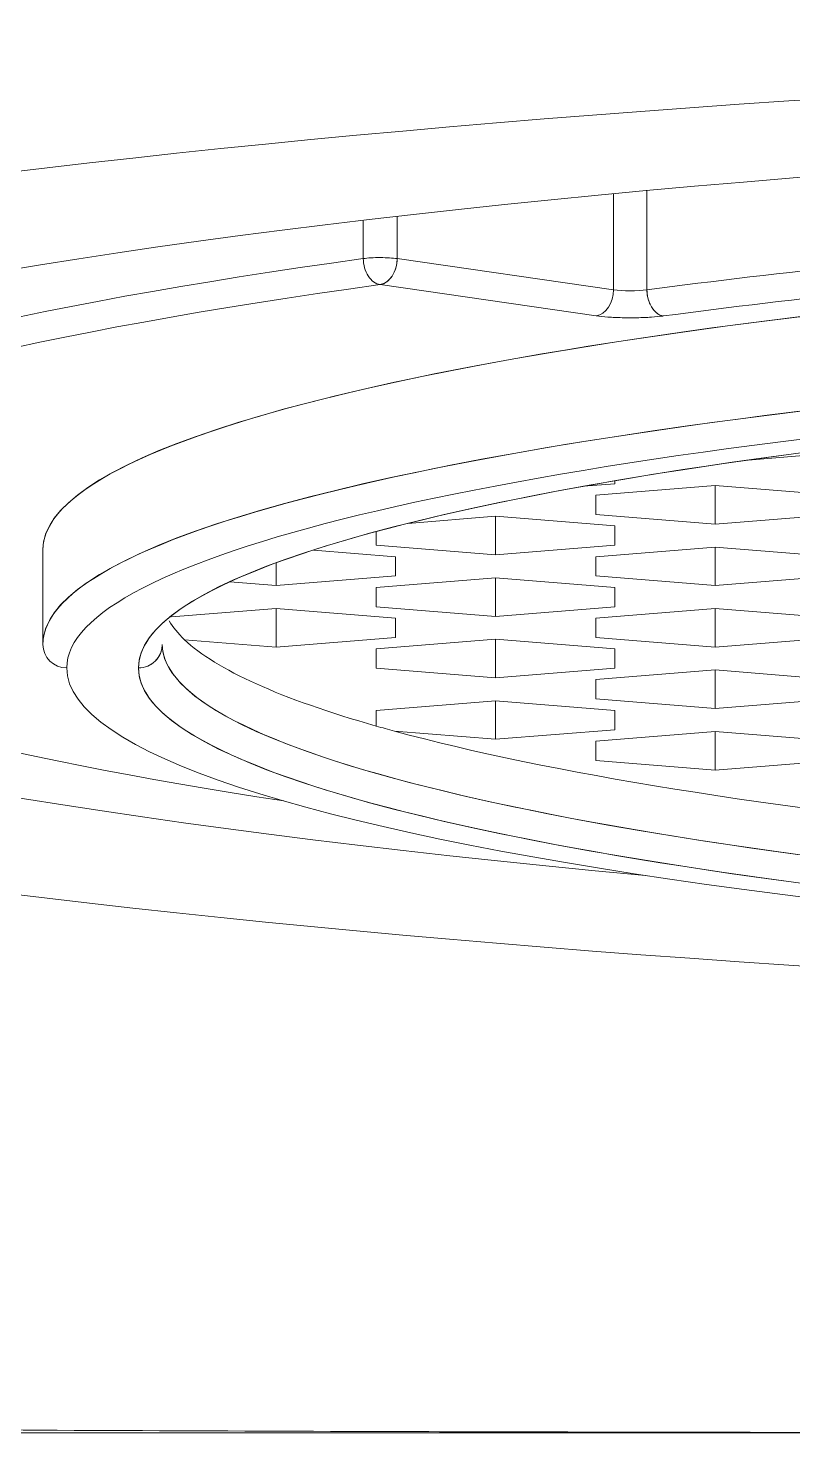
# Model space of a CAD drawing. Extents: x 6453 to 7582, y 0 to 827.
# Drawn here: x 6745.87 to 6749.08, y 199.46 to 205.35 of the extents above; entities that cross this region are included whole.
import ezdxf

# ---------------------------------------------------------------- set-up
doc = ezdxf.new("R2010")
doc.units = 0
doc.header["$LTSCALE"] = 30
doc.header["$MEASUREMENT"] = 0
doc.layers.add('1', color=7, linetype='CONTINUOUS')

msp = doc.modelspace()

# ---------------------------------------------------------------- linework, layer by layer
at = {"layer": '1', "color": 7, "linetype": 'Continuous', "lineweight": 13}
for p, q in [((6748.3254, 204.6535), (6748.3254, 204.2509)), ((6748.3254, 204.6535), (6748.3254, 204.2509)), ((6748.4661, 204.6666), (6748.4661, 204.2505)), ((6748.4661, 204.6666), (6748.4661, 204.2505)), ((6747.2778, 204.5424), (6747.2778, 204.3817)), ((6747.2778, 204.5424), (6747.2778, 204.3817)), ((6747.4199, 204.5589), (6747.4199, 204.3815)), ((6747.4199, 204.5589), (6747.4199, 204.3815)), ((6747.4199, 204.3815), (6748.3254, 204.2509)), ((6747.4199, 204.3815), (6748.3254, 204.2509))]:
    msp.add_line(p, q, dxfattribs=at)
at = {"layer": '1', "color": 7, "linetype": 'Continuous', "lineweight": 18}
for p, q in [((6748.3254, 204.6535), (6748.3254, 204.2509)), ((6748.3254, 204.2509), (6748.3254, 204.6535)), ((6748.4661, 204.6666), (6748.4661, 204.2505)), ((6748.4661, 204.6666), (6748.4661, 204.2505)), ((6747.2778, 204.3817), (6747.2778, 204.5424)), ((6747.2778, 204.5424), (6747.2778, 204.3817)), ((6747.4199, 204.3815), (6747.4199, 204.5589)), ((6747.4199, 204.3815), (6747.4199, 204.5589)), ((6748.3254, 204.2509), (6747.4199, 204.3815)), ((6748.3254, 204.2509), (6747.4199, 204.3815)), ((6748.2537, 204.1421), (6747.3481, 204.2728)), ((6747.3481, 204.2728), (6748.2537, 204.1421)), ((6747.3481, 204.2728), (6748.2537, 204.1421)), ((6747.3481, 204.2728), (6748.2537, 204.1421)), ((6749.2512, 203.5673), (6748.8904, 203.5381)), ((6748.8904, 203.5381), (6749.2512, 203.5673)), ((6749.2512, 203.5673), (6748.8904, 203.5381)), ((6748.8904, 203.5381), (6749.2512, 203.5673)), ((6748.3319, 203.4386), (6748.1996, 203.4279)), ((6748.1996, 203.4279), (6748.3319, 203.4386)), ((6748.3319, 203.4386), (6748.1996, 203.4279)), ((6748.1996, 203.4279), (6748.3319, 203.4386)), ((6748.2512, 203.3907), (6748.7512, 203.4311)), ((6748.7512, 203.4311), (6748.2512, 203.3907)), ((6748.2512, 203.3907), (6748.7512, 203.4311)), ((6748.7512, 203.4311), (6748.2512, 203.3907)), ((6748.3319, 203.4511), (6748.3319, 203.4386)), ((6748.3319, 203.4386), (6748.3319, 203.4511)), ((6748.3319, 203.4511), (6748.3319, 203.4386)), ((6748.3319, 203.4511), (6748.3319, 203.4386)), ((6748.3319, 203.4386), (6748.3319, 203.4511)), ((6748.7512, 203.2694), (6748.7512, 203.4311)), ((6748.7512, 203.2694), (6748.7512, 203.4311)), ((6749.2512, 203.3907), (6748.7512, 203.4311)), ((6748.7512, 203.4311), (6749.2512, 203.3907)), ((6748.7512, 203.4311), (6748.7512, 203.2694)), ((6748.7512, 203.2694), (6748.7512, 203.4311)), ((6749.2512, 203.3907), (6748.7512, 203.4311)), ((6748.7512, 203.4311), (6749.2512, 203.3907)), ((6748.2512, 203.3907), (6748.2512, 203.3098)), ((6748.2512, 203.3098), (6748.2512, 203.3907)), ((6748.2512, 203.3098), (6748.2512, 203.3907)), ((6748.2512, 203.3098), (6748.2512, 203.3907)), ((6748.2512, 203.3907), (6748.2512, 203.3098)), ((6747.8319, 203.3024), (6747.4644, 203.2726)), ((6747.4644, 203.2726), (6747.8319, 203.3024)), ((6747.4644, 203.2726), (6747.8319, 203.3024)), ((6747.8319, 203.3024), (6747.4644, 203.2726)), ((6747.8319, 203.3024), (6747.8319, 203.1406)), ((6747.8319, 203.3024), (6748.3319, 203.2619)), ((6747.8319, 203.1406), (6747.8319, 203.3024)), ((6748.3319, 203.2619), (6747.8319, 203.3024)), ((6747.8319, 203.3024), (6748.3319, 203.2619)), ((6747.8319, 203.1406), (6747.8319, 203.3024)), ((6747.8319, 203.1406), (6747.8319, 203.3024)), ((6748.3319, 203.2619), (6747.8319, 203.3024)), ((6748.2512, 203.3098), (6748.7512, 203.2694)), ((6748.7512, 203.2694), (6748.2512, 203.3098)), ((6748.7512, 203.2694), (6748.2512, 203.3098)), ((6748.2512, 203.3098), (6748.7512, 203.2694)), ((6749.2512, 203.3098), (6748.7512, 203.2694)), ((6748.7512, 203.2694), (6749.2512, 203.3098)), ((6749.2512, 203.3098), (6748.7512, 203.2694)), ((6748.7512, 203.2694), (6749.2512, 203.3098)), ((6747.3319, 203.1811), (6747.3319, 203.2383)), ((6747.3319, 203.2383), (6747.3319, 203.1811)), ((6747.3319, 203.1811), (6747.3319, 203.2383)), ((6747.3319, 203.2383), (6747.3319, 203.1811)), ((6747.3319, 203.1811), (6747.3319, 203.2383)), ((6748.3319, 203.262), (6748.3319, 203.1811)), ((6748.3319, 203.1811), (6748.3319, 203.2619)), ((6748.3319, 203.2619), (6748.3319, 203.1811)), ((6748.3319, 203.2619), (6748.3319, 203.1811)), ((6748.3319, 203.1811), (6748.3319, 203.2619)), ((6747.8319, 203.1406), (6747.3319, 203.1811)), ((6747.3319, 203.1811), (6747.8319, 203.1406)), ((6747.8319, 203.1406), (6747.3319, 203.1811)), ((6747.3319, 203.1811), (6747.8319, 203.1406)), ((6747.8319, 203.1406), (6748.3319, 203.1811)), ((6748.3319, 203.1811), (6747.8319, 203.1406)), ((6748.3319, 203.1811), (6747.8319, 203.1406)), ((6747.8319, 203.1406), (6748.3319, 203.1811)), ((6748.2512, 203.1332), (6748.7512, 203.1736)), ((6748.7512, 203.1736), (6748.2512, 203.1332)), ((6748.2512, 203.1332), (6748.7512, 203.1736)), ((6748.7512, 203.1736), (6748.2512, 203.1332)), ((6748.7512, 203.1736), (6749.2512, 203.1332)), ((6748.7512, 203.1736), (6748.7512, 203.0119)), ((6748.7512, 203.0119), (6748.7512, 203.1736)), ((6749.2512, 203.1332), (6748.7512, 203.1736)), ((6748.7512, 203.0119), (6748.7512, 203.1736)), ((6748.7512, 203.1736), (6749.2512, 203.1332)), ((6748.7512, 203.0119), (6748.7512, 203.1736)), ((6749.2512, 203.1332), (6748.7512, 203.1736)), ((6745.9358, 203.162), (6745.9358, 202.766)), ((6745.9358, 202.766), (6745.9358, 203.162)), ((6745.9358, 203.162), (6745.9358, 202.766)), ((6745.9358, 203.162), (6745.9358, 202.766)), ((6746.9127, 203.1072), (6746.9127, 203.0119)), ((6746.9127, 203.1072), (6746.9127, 203.0119)), ((6746.9127, 203.1072), (6746.9127, 203.0119)), ((6746.9127, 203.0119), (6746.9127, 203.1072)), ((6747.0691, 203.161), (6747.4127, 203.1332)), ((6747.4127, 203.1332), (6747.0691, 203.161)), ((6747.0691, 203.161), (6747.4127, 203.1332)), ((6747.4127, 203.1332), (6747.0691, 203.161)), ((6747.4127, 203.0523), (6747.4127, 203.1332)), ((6747.4127, 203.1332), (6747.4127, 203.0523)), ((6747.4127, 203.1332), (6747.4127, 203.0523)), ((6747.4127, 203.0523), (6747.4127, 203.1332)), ((6747.4127, 203.1332), (6747.4127, 203.0523)), ((6748.2512, 203.0523), (6748.2512, 203.1332)), ((6748.2512, 203.0523), (6748.2512, 203.1332)), ((6748.2512, 203.1332), (6748.2512, 203.0523)), ((6748.2512, 203.0523), (6748.2512, 203.1332)), ((6748.2512, 203.1332), (6748.2512, 203.0523)), ((6746.9127, 203.0119), (6747.4127, 203.0523)), ((6747.4127, 203.0523), (6746.9127, 203.0119)), ((6746.9127, 203.0119), (6747.4127, 203.0523)), ((6747.4127, 203.0523), (6746.9127, 203.0119)), ((6748.7512, 203.0119), (6748.2512, 203.0523)), ((6748.2512, 203.0523), (6748.7512, 203.0119)), ((6748.7512, 203.0119), (6748.2512, 203.0523)), ((6748.2512, 203.0523), (6748.7512, 203.0119)), ((6748.7512, 203.0119), (6749.2512, 203.0523)), ((6749.2512, 203.0523), (6748.7512, 203.0119)), ((6749.2512, 203.0523), (6748.7512, 203.0119)), ((6748.7512, 203.0119), (6749.2512, 203.0523)), ((6746.7187, 203.0276), (6746.9127, 203.0119)), ((6746.9127, 203.0119), (6746.7187, 203.0276)), ((6746.9127, 203.0119), (6746.7187, 203.0276)), ((6746.7187, 203.0276), (6746.9127, 203.0119)), ((6747.3319, 203.0044), (6747.8319, 203.0449)), ((6747.8319, 203.0449), (6747.3319, 203.0044)), ((6747.3319, 203.0044), (6747.8319, 203.0449)), ((6747.8319, 203.0449), (6747.3319, 203.0044)), ((6747.3319, 203.0044), (6747.3319, 202.9236)), ((6747.3319, 202.9236), (6747.3319, 203.0044)), ((6747.3319, 202.9236), (6747.3319, 203.0044)), ((6747.3319, 203.0044), (6747.3319, 202.9236)), ((6747.8319, 203.0449), (6748.3319, 203.0044)), ((6747.8319, 202.8832), (6747.8319, 203.0449)), ((6747.8319, 202.8832), (6747.8319, 203.0449)), ((6748.3319, 203.0044), (6747.8319, 203.0449)), ((6747.8319, 203.0449), (6747.8319, 202.8832)), ((6747.8319, 203.0449), (6748.3319, 203.0044)), ((6747.8319, 202.8832), (6747.8319, 203.0449)), ((6748.3319, 203.0044), (6747.8319, 203.0449)), ((6748.3319, 202.9236), (6748.3319, 203.0044)), ((6748.3319, 203.0044), (6748.3319, 202.9236)), ((6748.3319, 202.9236), (6748.3319, 203.0044)), ((6748.3319, 203.0044), (6748.3319, 202.9236)), ((6746.4743, 202.8807), (6746.9127, 202.9161)), ((6746.9127, 202.9161), (6746.4743, 202.8807)), ((6746.4743, 202.8807), (6746.9127, 202.9161)), ((6746.9127, 202.9161), (6746.4743, 202.8807)), ((6746.9127, 202.9161), (6747.4127, 202.8757)), ((6746.9127, 202.9161), (6746.9127, 202.7544)), ((6746.9127, 202.9161), (6746.9127, 202.7544)), ((6747.4127, 202.8757), (6746.9127, 202.9161)), ((6746.9127, 202.7544), (6746.9127, 202.9161)), ((6746.9127, 202.9161), (6747.4127, 202.8757)), ((6746.9127, 202.9161), (6746.9127, 202.7544)), ((6747.4127, 202.8757), (6746.9127, 202.9161)), ((6747.3319, 202.9236), (6747.8319, 202.8832)), ((6747.8319, 202.8832), (6747.3319, 202.9236)), ((6747.8319, 202.8832), (6747.3319, 202.9236)), ((6747.3319, 202.9236), (6747.8319, 202.8832)), ((6747.4127, 202.8757), (6747.4127, 202.7948)), ((6747.4127, 202.7948), (6747.4127, 202.8757)), ((6747.4127, 202.8757), (6747.4127, 202.7948)), ((6747.4127, 202.8757), (6747.4127, 202.7948)), ((6747.4127, 202.7948), (6747.4127, 202.8757)), ((6748.3319, 202.9236), (6747.8319, 202.8832)), ((6747.8319, 202.8832), (6748.3319, 202.9236)), ((6748.3319, 202.9236), (6747.8319, 202.8832)), ((6747.8319, 202.8832), (6748.3319, 202.9236)), ((6748.2512, 202.8757), (6748.7512, 202.9161)), ((6748.7512, 202.9161), (6748.2512, 202.8757)), ((6748.2512, 202.8757), (6748.7512, 202.9161)), ((6748.7512, 202.9161), (6748.2512, 202.8757)), ((6748.2512, 202.7948), (6748.2512, 202.8757)), ((6748.2512, 202.7948), (6748.2512, 202.8757)), ((6748.2512, 202.8757), (6748.2512, 202.7948)), ((6748.2512, 202.7948), (6748.2512, 202.8757)), ((6748.2512, 202.8757), (6748.2512, 202.7948)), ((6748.7512, 202.7544), (6748.7512, 202.9161)), ((6748.7512, 202.9161), (6748.7512, 202.7544)), ((6748.7512, 202.9161), (6749.2512, 202.8757)), ((6748.7512, 202.7544), (6748.7512, 202.9161)), ((6749.2512, 202.8757), (6748.7512, 202.9161)), ((6748.7512, 202.9161), (6749.2512, 202.8757)), ((6748.7512, 202.7544), (6748.7512, 202.9161)), ((6749.2512, 202.8757), (6748.7512, 202.9161)), ((6746.9127, 202.7544), (6746.5293, 202.7854)), ((6746.5293, 202.7854), (6746.9127, 202.7544)), ((6746.9127, 202.7544), (6746.5293, 202.7854)), ((6746.5293, 202.7854), (6746.9127, 202.7544)), ((6746.9127, 202.7544), (6747.4127, 202.7948)), ((6747.4127, 202.7948), (6746.9127, 202.7544)), ((6747.4127, 202.7948), (6746.9127, 202.7544)), ((6746.9127, 202.7544), (6747.4127, 202.7948)), ((6747.3319, 202.747), (6747.8319, 202.7874)), ((6747.8319, 202.7874), (6747.3319, 202.747)), ((6747.3319, 202.747), (6747.8319, 202.7874)), ((6747.8319, 202.7874), (6747.3319, 202.747)), ((6747.8319, 202.7874), (6748.3319, 202.747)), ((6747.8319, 202.6257), (6747.8319, 202.7874)), ((6747.8319, 202.6257), (6747.8319, 202.7874)), ((6748.3319, 202.747), (6747.8319, 202.7874)), ((6747.8319, 202.7874), (6748.3319, 202.747)), ((6747.8319, 202.7874), (6747.8319, 202.6257)), ((6747.8319, 202.6257), (6747.8319, 202.7874)), ((6748.3319, 202.747), (6747.8319, 202.7874)), ((6748.7512, 202.7544), (6748.2512, 202.7948)), ((6748.2512, 202.7948), (6748.7512, 202.7544)), ((6748.7512, 202.7544), (6748.2512, 202.7948)), ((6748.2512, 202.7948), (6748.7512, 202.7544)), ((6749.2512, 202.7948), (6748.7512, 202.7544)), ((6748.7512, 202.7544), (6749.2512, 202.7948)), ((6749.2512, 202.7948), (6748.7512, 202.7544)), ((6748.7512, 202.7544), (6749.2512, 202.7948)), ((6747.3319, 202.6661), (6747.3319, 202.747)), ((6747.3319, 202.747), (6747.3319, 202.6661)), ((6747.3319, 202.6661), (6747.3319, 202.747)), ((6747.3319, 202.6661), (6747.3319, 202.747)), ((6747.3319, 202.747), (6747.3319, 202.6661)), ((6748.3319, 202.747), (6748.3319, 202.6661)), ((6748.3319, 202.6661), (6748.3319, 202.747)), ((6748.3319, 202.747), (6748.3319, 202.6661)), ((6748.3319, 202.747), (6748.3319, 202.6661)), ((6748.3319, 202.6661), (6748.3319, 202.747)), ((6747.3319, 202.6661), (6747.8319, 202.6257)), ((6747.8319, 202.6257), (6747.3319, 202.6661)), ((6747.8319, 202.6257), (6747.3319, 202.6661)), ((6747.3319, 202.6661), (6747.8319, 202.6257)), ((6748.3319, 202.6661), (6747.8319, 202.6257)), ((6747.8319, 202.6257), (6748.3319, 202.6661)), ((6748.3319, 202.6661), (6747.8319, 202.6257)), ((6747.8319, 202.6257), (6748.3319, 202.6661)), ((6748.7512, 202.6586), (6748.2512, 202.6182)), ((6748.2512, 202.6182), (6748.7512, 202.6586)), ((6748.2512, 202.6182), (6748.7512, 202.6586)), ((6748.7512, 202.6586), (6748.2512, 202.6182)), ((6748.7512, 202.6586), (6749.2512, 202.6182)), ((6748.7512, 202.4969), (6748.7512, 202.6586)), ((6748.7512, 202.6586), (6748.7512, 202.4969)), ((6748.7512, 202.4969), (6748.7512, 202.6586)), ((6749.2512, 202.6182), (6748.7512, 202.6586)), ((6748.7512, 202.6586), (6749.2512, 202.6182)), ((6748.7512, 202.4969), (6748.7512, 202.6586)), ((6749.2512, 202.6182), (6748.7512, 202.6586)), ((6748.2512, 202.5373), (6748.2512, 202.6182)), ((6748.2512, 202.5373), (6748.2512, 202.6182)), ((6748.2512, 202.6182), (6748.2512, 202.5373)), ((6748.2512, 202.5373), (6748.2512, 202.6182)), ((6748.2512, 202.6182), (6748.2512, 202.5373)), ((6747.3319, 202.4895), (6747.8319, 202.5299)), ((6747.8319, 202.5299), (6747.3319, 202.4895)), ((6747.3319, 202.4895), (6747.8319, 202.5299)), ((6747.8319, 202.5299), (6747.3319, 202.4895)), ((6747.8319, 202.5299), (6747.8319, 202.3682)), ((6747.8319, 202.5299), (6748.3319, 202.4895)), ((6747.8319, 202.3682), (6747.8319, 202.5299)), ((6748.3319, 202.4895), (6747.8319, 202.5299)), ((6747.8319, 202.5299), (6748.3319, 202.4895)), ((6747.8319, 202.3682), (6747.8319, 202.5299)), ((6747.8319, 202.3682), (6747.8319, 202.5299)), ((6748.3319, 202.4895), (6747.8319, 202.5299)), ((6748.7512, 202.4969), (6748.2512, 202.5373)), ((6748.2512, 202.5373), (6748.7512, 202.4969)), ((6748.7512, 202.4969), (6748.2512, 202.5373)), ((6748.2512, 202.5373), (6748.7512, 202.4969)), ((6749.2512, 202.5373), (6748.7512, 202.4969)), ((6748.7512, 202.4969), (6749.2512, 202.5373)), ((6749.2512, 202.5373), (6748.7512, 202.4969)), ((6748.7512, 202.4969), (6749.2512, 202.5373)), ((6747.3319, 202.4238), (6747.3319, 202.4895)), ((6747.3319, 202.4895), (6747.3319, 202.4238)), ((6747.3319, 202.4238), (6747.3319, 202.4895)), ((6747.3319, 202.4895), (6747.3319, 202.4238)), ((6748.3319, 202.4895), (6748.3319, 202.4086)), ((6748.3319, 202.4086), (6748.3319, 202.4895)), ((6748.3319, 202.4895), (6748.3319, 202.4086)), ((6748.3319, 202.4895), (6748.3319, 202.4086)), ((6748.3319, 202.4086), (6748.3319, 202.4895)), ((6747.8319, 202.3682), (6747.4088, 202.4024)), ((6747.4088, 202.4024), (6747.8319, 202.3682)), ((6747.8319, 202.3682), (6747.4088, 202.4024)), ((6747.4088, 202.4024), (6747.8319, 202.3682)), ((6747.8319, 202.3682), (6748.3319, 202.4086)), ((6748.3319, 202.4086), (6747.8319, 202.3682)), ((6748.3319, 202.4086), (6747.8319, 202.3682)), ((6747.8319, 202.3682), (6748.3319, 202.4086)), ((6748.2512, 202.3607), (6748.7512, 202.4011)), ((6748.7512, 202.4011), (6748.2512, 202.3607)), ((6748.2512, 202.3607), (6748.7512, 202.4011)), ((6748.7512, 202.4011), (6748.2512, 202.3607)), ((6748.7512, 202.4012), (6748.7512, 202.2394)), ((6748.7512, 202.2394), (6748.7512, 202.4012)), ((6748.7512, 202.2394), (6748.7512, 202.4012)), ((6748.7512, 202.2394), (6748.7512, 202.4012)), ((6748.7512, 202.4011), (6749.2512, 202.3607)), ((6749.2512, 202.3607), (6748.7512, 202.4011)), ((6748.7512, 202.4011), (6749.2512, 202.3607)), ((6749.2512, 202.3607), (6748.7512, 202.4011)), ((6748.2512, 202.2799), (6748.2512, 202.3607)), ((6748.2512, 202.2799), (6748.2512, 202.3607)), ((6748.2512, 202.3607), (6748.2512, 202.2799)), ((6748.2512, 202.2799), (6748.2512, 202.3607)), ((6748.2512, 202.3607), (6748.2512, 202.2799)), ((6748.7512, 202.2394), (6748.2512, 202.2799)), ((6748.2512, 202.2799), (6748.7512, 202.2394)), ((6748.7512, 202.2394), (6748.2512, 202.2799)), ((6748.2512, 202.2799), (6748.7512, 202.2394)), ((6748.7512, 202.2394), (6749.2512, 202.2799)), ((6749.2512, 202.2799), (6748.7512, 202.2394)), ((6749.2512, 202.2799), (6748.7512, 202.2394)), ((6748.7512, 202.2394), (6749.2512, 202.2799))]:
    msp.add_line(p, q, dxfattribs=at)
for centre, major_axis, ratio, start_param, end_param in [((6755.1858, 203.2321), (-14.3, 0), 0.140057, 4.712389, 7.853982), ((6755.1858, 203.2321), (12.25, 0), 0.140057, 1.570796, 4.131145), ((6755.1858, 203.2611), (9.75, 0), 0.140057, 1.857601, 2.331189), ((6755.1858, 203.2611), (-9.75, 0), 0.140057, 4.999194, 5.472782), ((6755.1858, 203.2611), (-9.75, 0), 0.140057, 4.999194, 5.472782), ((6755.1858, 203.2611), (-9.75, 0), 0.140057, 4.999194, 5.472782), ((6755.1858, 203.162), (9.25, 0), 0.140057, 0, 3.141593), ((6755.1858, 203.162), (9.25, 0), 0.140057, 0, 3.141593), ((6755.1879, 203.1616), (9.6542, 0), 0.140057, 1.85758, 2.331221), ((6755.1879, 203.1616), (9.6541, 0), 0.140057, 1.857583, 2.331225), ((6755.1879, 203.1616), (9.6541, 0), 0.140057, 1.857582, 2.331224), ((6755.1879, 203.1616), (9.6541, 0), 0.140057, 1.857582, 2.331224), ((6755.1858, 203.162), (-9.25, 0), 0.140057, 3.141593, 6.283185), ((6755.1858, 203.162), (9.25, 0), 0.140057, 0, 3.141593), ((6755.1858, 203.2611), (-11.25, 0), 0.140057, 5.491903, 6.02727), ((6755.1858, 203.2611), (11.25, 0), 0.140057, 2.350311, 2.885677), ((6755.1858, 203.2611), (11.25, 0), 0.140057, 2.350311, 2.885677), ((6755.1858, 203.2611), (11.25, 0), 0.140057, 2.350311, 2.885677), ((6747.3481, 204.3718), (0.1, 0), 0.140057, 0.770545, 2.350311), ((6747.3481, 204.3718), (-0.1, 0), 0.140057, 3.912138, 5.491903), ((6747.3481, 204.3718), (0.0137, -0.0991), 0.696005, 4.516075, 6.086888), ((6747.3481, 204.3718), (-0.0137, 0.0991), 0.696005, 1.374482, 2.945295), ((6747.3481, 204.3718), (-0.0143, -0.099), 0.710447, 0.200353, 1.771149), ((6747.3481, 204.3718), (0.0143, 0.099), 0.710447, 3.341945, 4.912742), ((6755.1852, 203.1621), (11.1492, 0), 0.140057, 2.35031, 2.885715), ((6755.1852, 203.1621), (-11.1492, 0), 0.140057, 5.491903, 6.027308), ((6755.1852, 203.1621), (-11.1492, 0), 0.140057, 5.491903, 6.027308), ((6755.1852, 203.1621), (-11.1492, 0), 0.140057, 5.491903, 6.027308), ((6748.2537, 204.2411), (0.0143, 0.099), 0.710458, 3.341964, 4.912745), ((6748.2537, 204.2411), (-0.0143, -0.099), 0.710458, 0.200372, 1.771152), ((6748.3972, 204.2606), (-0.1, 0), 0.140057, 0.770545, 2.331189), ((6748.3972, 204.2606), (-0.1, 0), 0.140057, 0.770545, 2.331189), ((6748.5341, 204.2402), (0.0129, -0.0992), 0.673625, 4.521732, 6.090501), ((6748.5341, 204.2402), (0.0129, -0.0992), 0.673625, 4.521702, 6.090501), ((6748.5341, 204.2402), (0.0129, -0.0992), 0.673625, 4.521702, 6.090501), ((6755.1858, 202.766), (-9.25, 0), 0.140057, 3.141593, 6.283185), ((6755.1858, 202.766), (-9.25, 0), 0.140057, 3.141593, 6.283185), ((6755.1858, 202.766), (-9.25, 0), 0.140057, 3.141593, 6.283185), ((6755.1858, 202.766), (9.25, 0), 0.140057, 0, 3.141593), ((6755.1858, 202.667), (9.15, 0), 0.140057, 0, 3.141593), ((6755.1858, 202.667), (9.15, 0), 0.140057, 0, 3.141593), ((6755.1858, 202.667), (9.15, 0), 0.140057, 0, 3.141593), ((6755.1858, 202.667), (9.15, 0), 0.140057, 0, 3.141593), ((6755.1858, 202.667), (-8.85, 0), 0.140057, 3.141593, 6.283185), ((6755.1858, 202.667), (8.85, 0), 0.140057, 0, 3.141593), ((6755.1858, 202.667), (8.85, 0), 0.140057, 0, 3.141593), ((6755.1858, 202.667), (8.85, 0), 0.140057, 0, 3.141593), ((6755.1858, 202.964), (8.75, 0), 0.140057, 3.222477, 3.287853), ((6755.1858, 202.964), (8.75, 0), 0.140057, 3.222477, 3.287853), ((6755.1858, 202.964), (-8.75, 0), 0.140057, 0.080884, 0.14626), ((6755.1858, 202.964), (8.75, 0), 0.140057, 3.222477, 3.287853), ((6755.186, 203.1621), (11.1502, 0), 0.140057, 3.397517, 3.880618), ((6755.186, 203.1621), (-11.1502, 0), 0.140057, 0.255925, 0.739026), ((6755.186, 203.1621), (-11.1502, 0), 0.140057, 0.255925, 0.739026), ((6755.186, 203.1621), (-11.1502, 0), 0.140057, 0.255925, 0.739026), ((6746.0358, 202.766), (-0.1, 0), 0.990143, 0, 1.570796), ((6746.0358, 202.766), (-0.1, 0), 0.990143, 0, 1.570796), ((6746.3358, 202.766), (0.1, 0), 0.990143, 4.712389, 6.283185), ((6746.3358, 202.766), (-0.1, 0), 0.990143, 1.570796, 3.141593), ((6755.1858, 202.766), (-8.75, 0), 0.140057, 0, 3.141593), ((6755.1858, 202.766), (-8.75, 0), 0.140057, 0, 3.141593), ((6755.1858, 202.766), (8.75, 0), 0.140057, 3.141593, 6.283185), ((6755.1858, 202.766), (8.75, 0), 0.140057, 3.141593, 6.283185), ((6755.1858, 202.964), (8.75, 0), 0.140057, 3.287853, 3.598118), ((6755.1858, 202.964), (8.75, 0), 0.140057, 3.287853, 3.598118), ((6755.1858, 202.964), (8.75, 0), 0.140057, 3.287853, 3.598118), ((6755.1858, 202.964), (8.75, 0), 0.140057, 3.287853, 3.598118), ((6755.1858, 202.667), (9.15, 0), 0.140057, 3.141593, 6.283185), ((6755.1858, 202.667), (9.15, 0), 0.140057, 3.141593, 6.283185), ((6755.1858, 202.667), (9.15, 0), 0.140057, 3.141593, 6.283185), ((6755.1858, 202.667), (9.15, 0), 0.140057, 3.141593, 6.283185), ((6755.1858, 202.667), (8.85, 0), 0.140057, 3.141593, 6.283185), ((6755.1858, 202.667), (-8.85, 0), 0.140057, 0, 3.141593), ((6755.1858, 202.667), (8.85, 0), 0.140057, 3.141593, 6.283185), ((6755.1858, 202.667), (8.85, 0), 0.140057, 3.141593, 6.283185), ((6755.1858, 202.964), (8.75, 0), 0.140057, 3.598118, 3.61766), ((6755.1858, 202.964), (8.75, 0), 0.140057, 3.598118, 3.61766), ((6755.1858, 202.964), (-8.75, 0), 0.140057, 0.456525, 0.476067), ((6755.1858, 202.964), (8.75, 0), 0.140057, 3.598118, 3.61766), ((6755.1858, 202.964), (8.75, 0), 0.140057, 3.61766, 4.569233), ((6755.1858, 202.964), (8.75, 0), 0.140057, 3.61766, 4.569233), ((6755.1858, 202.964), (8.75, 0), 0.140057, 3.61766, 4.569233), ((6755.1858, 202.964), (8.75, 0), 0.140057, 3.61766, 4.569233)]:
    msp.add_ellipse(centre, major_axis=major_axis, ratio=ratio, start_param=start_param, end_param=end_param, dxfattribs=at)
at = {"layer": '1', "color": 7, "linetype": 'Continuous', "lineweight": 13}
for centre, major_axis, ratio, start_param, end_param in [((6747.3481, 204.3718), (-0.1, 0), 0.140057, 3.912138, 5.491903), ((6747.3481, 204.3718), (-0.1, 0), 0.140057, 3.912138, 5.491903), ((6747.3481, 204.3718), (0.0137, -0.0991), 0.696005, 4.516075, 6.086888), ((6747.3481, 204.3718), (0.0137, -0.0991), 0.696005, 4.516075, 6.086888), ((6747.3481, 204.3718), (-0.0143, -0.099), 0.710447, 0.200353, 1.771149), ((6747.3481, 204.3718), (-0.0143, -0.099), 0.710447, 0.200353, 1.771149), ((6748.2537, 204.2411), (-0.0143, -0.099), 0.710458, 0.200372, 1.771152), ((6748.2537, 204.2411), (-0.0143, -0.099), 0.710458, 0.200372, 1.771152), ((6748.3972, 204.2606), (0.1, 0), 0.140057, 3.912138, 5.472782), ((6748.3972, 204.2606), (0.1, 0), 0.140057, 3.912138, 5.472782), ((6746.0358, 202.766), (-0.1, 0), 0.990143, 0, 1.570796), ((6746.0358, 202.766), (-0.1, 0), 0.990143, 0, 1.570796), ((6746.3358, 202.766), (-0.1, 0), 0.990143, 1.570796, 3.141593), ((6746.3358, 202.766), (-0.1, 0), 0.990143, 1.570796, 3.141593)]:
    msp.add_ellipse(centre, major_axis=major_axis, ratio=ratio, start_param=start_param, end_param=end_param, dxfattribs=at)
msp.add_open_spline([(6752.053, 199.4635), (6751.9133, 199.4635), (6751.5225, 199.4636), (6750.891, 199.4638), (6750.1589, 199.4643), (6749.4379, 199.465), (6748.7184, 199.466), (6748.0003, 199.4674), (6746.7576, 199.4707), (6745.001, 199.4784), (6742.7461, 199.4986), (6740.4441, 199.5354), (6738.1087, 199.5973), (6735.8098, 199.6944), (6733.6427, 199.8306), (6731.69, 200.0037), (6729.8999, 200.2174), (6728.2681, 200.4697), (6726.7749, 200.7644), (6725.4154, 201.0987), (6724.1838, 201.4681), (6723.0241, 201.8899), (6721.9362, 202.3676), (6721.0215, 202.8508), (6720.2608, 203.3208), (6719.6349, 203.7598), (6719.0434, 204.2308), (6718.4864, 204.7344), (6717.964, 205.2713), (6717.476, 205.842), (6717.0225, 206.4471), (6716.5202, 207.2139), (6715.995, 208.1743), (6715.4808, 209.3618), (6715.0511, 210.64), (6714.7061, 212.0056), (6714.4822, 213.2498), (6714.3425, 214.3354), (6714.2591, 215.2387), (6714.2067, 216.1549), (6714.1915, 216.8105), (6714.1897, 217.1994), (6714.1897, 217.3192), (6714.1902, 217.4389), (6714.1912, 217.5585), (6714.1927, 217.678), (6714.1947, 217.7973), (6714.1973, 217.9165), (6714.2003, 218.0355), (6714.2039, 218.1544), (6714.208, 218.2731), (6714.2126, 218.3917), (6714.2177, 218.5101), (6714.2233, 218.6284), (6714.2295, 218.7464), (6714.2361, 218.8643), (6714.2433, 218.982), (6714.2509, 219.0995), (6714.2591, 219.2168), (6714.2678, 219.3339), (6714.277, 219.4508), (6714.2868, 219.5675), (6714.297, 219.684), (6714.3078, 219.8002), (6714.319, 219.9162), (6714.3308, 220.032), (6714.3431, 220.1476), (6714.3559, 220.2629), (6714.3692, 220.378), (6714.3831, 220.4928), (6714.3974, 220.6074), (6714.4074, 220.6836), (6714.4124, 220.7217)], degree=3, knots=[0, 0, 0, 0, 0.007527, 0.021054, 0.034043, 0.047017, 0.059977, 0.072924, 0.085861, 0.127279, 0.1683, 0.208975, 0.253842, 0.297843, 0.338009, 0.377182, 0.410794, 0.443471, 0.475276, 0.502729, 0.529434, 0.555447, 0.580831, 0.605652, 0.622545, 0.639236, 0.655751, 0.672116, 0.688361, 0.704512, 0.7206, 0.736654, 0.762305, 0.788174, 0.814375, 0.841017, 0.868205, 0.884542, 0.900957, 0.917467, 0.934094, 0.936245, 0.938395, 0.940543, 0.942688, 0.944832, 0.946973, 0.949113, 0.951251, 0.953387, 0.955521, 0.957654, 0.959785, 0.961914, 0.964041, 0.966167, 0.968291, 0.970414, 0.972536, 0.974656, 0.976774, 0.978892, 0.981008, 0.983122, 0.985236, 0.987348, 0.989459, 0.99157, 0.993679, 0.995787, 0.997894, 1, 1, 1, 1], dxfattribs=at)
at = {"layer": '1', "color": 7, "linetype": 'Continuous', "lineweight": 18}
msp.add_rational_spline([(6748.4661, 204.2505), (6748.4661, 204.1517), (6748.534, 204.1412)], [1, 0.707951009924, 1], degree=2, dxfattribs=at)
for points in [[(6748.534, 204.1412), (6748.52, 204.1394), (6748.4862, 204.136), (6748.4246, 204.1334), (6748.3616, 204.1336), (6748.3007, 204.1366), (6748.2683, 204.14), (6748.2537, 204.1421)], [(6748.2537, 204.1421), (6748.2683, 204.14), (6748.3007, 204.1366), (6748.3616, 204.1336), (6748.4246, 204.1334), (6748.4862, 204.136), (6748.52, 204.1394), (6748.534, 204.1412)], [(6748.2537, 204.1421), (6748.2683, 204.14), (6748.3007, 204.1366), (6748.3616, 204.1336), (6748.4246, 204.1334), (6748.4862, 204.136), (6748.52, 204.1394), (6748.534, 204.1412)], [(6748.2537, 204.1421), (6748.2683, 204.14), (6748.3007, 204.1366), (6748.3616, 204.1336), (6748.4246, 204.1334), (6748.4862, 204.136), (6748.52, 204.1394), (6748.534, 204.1412)], [(6680.181, 199.4634), (6705.1827, 199.4633), (6730.1845, 199.4633), (6755.1862, 199.4633)]]:
    msp.add_open_spline(points, degree=3, dxfattribs=at)

doc.saveas('drawing.dxf')
